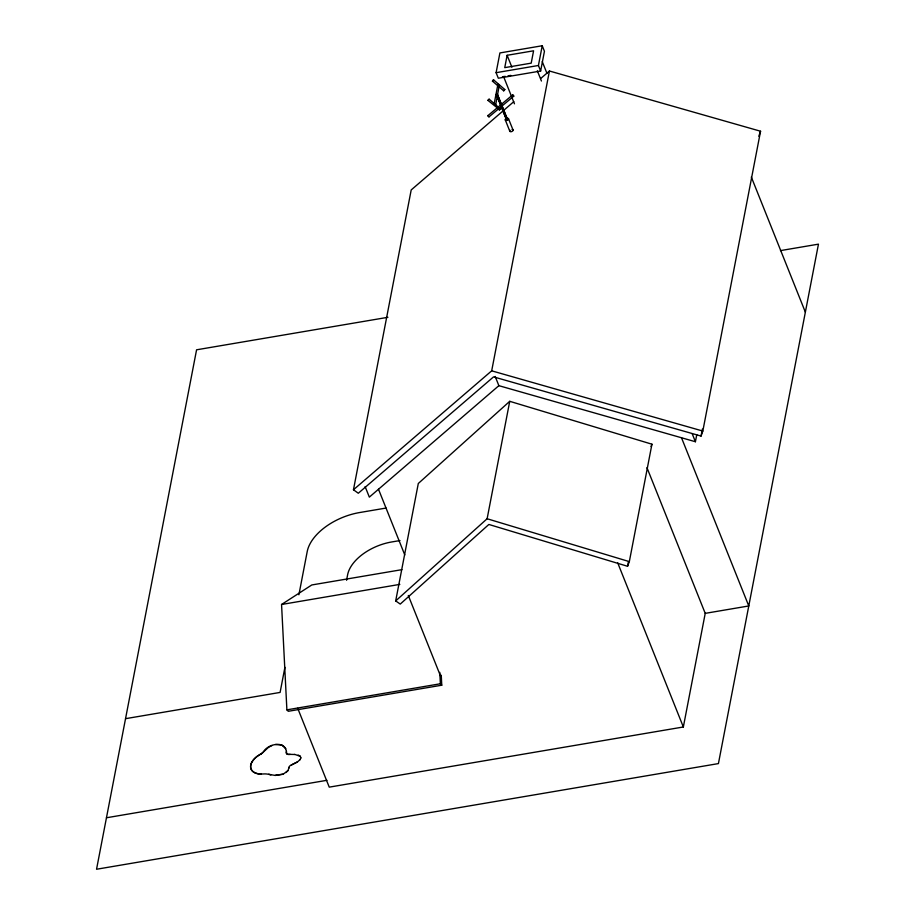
<?xml version="1.0" encoding="UTF-8"?>
<svg xmlns="http://www.w3.org/2000/svg" width="915" height="915" viewBox="0 0 915 915"><rect width="100%" height="100%" fill="white"/><g stroke="black" fill="none" stroke-linecap="round" stroke-linejoin="round"><path stroke-width="1.37" d="M290.169 754.372L289.071 754.463A3.729 2.162 -21.8 0 1 286.429 752.885C286.486 740.063 268.289 743.472 263.577 751.661A10.477 6.073 -21.8 0 1 261.118 753.926L260.786 754.143M286.429 752.885L286.509 751.352M495.518 105.088L494.626 103.955M495.713 104.802L499.384 84.672L498.035 84.477L498.275 85.518M487.947 100.341L489.102 99.152L500.299 108.794L499.727 109.8L487.958 100.421L489.125 99.232M284.92 667.31L280.093 692.426L125.538 718.675M298.896 594.773L307.223 551.528A49.09 28.434 -21.8 0 1 359.606 512.549L386.05 508.054M540.788 78.438L549.435 71.004L760.559 131.234L702.823 431.057L701.05 436.066L493.551 376.877L358.303 493.242L353.465 489.765L411.201 189.943L513.795 101.668M346.568 580.27L347.631 574.712A41.232 23.881 -21.8 0 1 391.631 541.977L399.981 540.559M496.102 72.685L499.91 52.944L542.229 45.75L544.436 51.286L540.639 71.027L498.32 78.221L496.102 72.685L538.42 65.491L542.229 45.75M395.692 600.915L418.304 483.486L509.735 401.319L651.938 444.198L629.326 561.627L627.553 566.282L488.862 524.455L400.255 604.083L395.692 600.915L487.123 518.748L509.735 401.319M494.054 104.39L497.84 84.763M507.127 55.289L504.748 67.641L531.203 63.146L533.582 50.805L507.127 55.289L511.908 67.23M353.465 489.765L491.687 370.827L549.435 71.004M627.553 566.282L628.353 562.085M495.187 376.454L498.869 385.673L695.411 441.728L696.761 434.739M701.05 436.066L702.4 429.055M297.718 708.29L329.251 787.14L683.345 726.979L705.225 613.359L646.962 467.679M758.798 136.244L760.559 131.234M487.809 115.713L512.606 94.931L513.384 95.274L513.75 96.189L488.987 116.88L487.912 115.565L488.987 116.88M512.606 94.931L513.75 96.189M651.045 446.52L651.938 444.198M270.874 774.971L268.701 774.273L275.232 775.451L283.101 774.25L288.111 770.521L289.026 767.159A3.26 1.887 -21.8 0 1 291.279 765.032L297.409 761.875M299.914 759.873L300.852 757.837M286.018 772.546L288.065 770.407M496.422 94.062L496.422 94.885M498.869 385.673L369.34 497.131L365.131 486.597M299.868 759.759L297.455 761.989L291.279 765.032M272.041 745.473L268.633 747.235L263.623 751.775A10.477 6.073 -21.8 0 1 261.072 753.811L260.455 754.349M441.259 675.224L441.762 685.209L288.282 711.287L286.887 709.846L281.557 604.483L311.798 584.96L401.914 569.656M497.234 94.748L497.222 93.788M497.268 94.966L497.268 94.302L507.242 119.499M260.409 754.235L257.287 756.167A18.071 10.465 -21.8 0 0 261.255 774.021L263.245 773.976A15.086 8.738 -21.8 0 1 268.747 774.387M283.055 774.136L275.186 775.337M502.426 76.814L505.217 76.334M507.997 75.865L510.787 75.385M387.926 317.299L196.576 349.804L96.544 869.25L718.424 763.59L818.456 244.156L780.461 250.607M281.557 604.483L399.832 584.388M705.225 613.359L748.779 605.959L681.503 437.77M286.887 709.846L440.367 683.768L441.762 685.209M106.46 817.77L326.929 780.312M503.719 90.825L504.794 89.521L493.597 79.868L492.728 80.463L492.453 81.138L503.65 90.791L504.794 89.521M500.299 108.794L499.167 110.063M506.235 118.584L506.899 117.863L506.235 118.584A1.727 1.006 -21.8 0 1 508.546 118.836L513.052 130.044M286.384 752.77A3.729 2.162 -21.8 0 0 289.026 754.349L294.767 754.486M275.529 744.49L281.797 744.993L285.755 748.642M294.721 754.383L300.314 756.339M491.687 370.827L702.823 431.057M487.123 518.748L629.326 561.627M298.176 755.047L300.269 756.225L300.898 757.952M492.453 81.138L493.597 79.868M751.329 177.064L805.36 312.152M692.243 433.836L695.411 441.728M542.252 61.602L547.021 73.52M538.42 65.491L540.639 71.027M537.322 70.775L541.428 81.023M503.559 76.528L514.47 103.818M497.394 94.325L507.413 119.03M497.12 94.314L507.116 119.579M497.131 95.034L506.967 119.636M497.234 95.801L506.819 119.671M497.131 95.892L506.555 119.671M497.017 96.189L506.338 119.396M505.263 119.854L509.781 131.154M617.659 562.748L683.345 726.979M378.501 489.25L404.785 554.947M408.307 595.482L441.419 678.267M260.992 753.857L257.332 756.282A18.071 10.465 -21.8 0 0 261.301 774.136M289.071 768.005L288.98 767.411M439.795 672.376L440.367 683.768M508.546 118.836A1.727 1.006 -21.8 0 1 506.407 120.425A1.727 1.006 -21.8 0 1 505.583 118.996M512.034 129.461A1.727 1.006 -21.8 0 1 512.88 130.708A1.727 1.006 -21.8 0 1 510.536 131.703A1.727 1.006 -21.8 0 1 510.101 130.285"/></g></svg>
